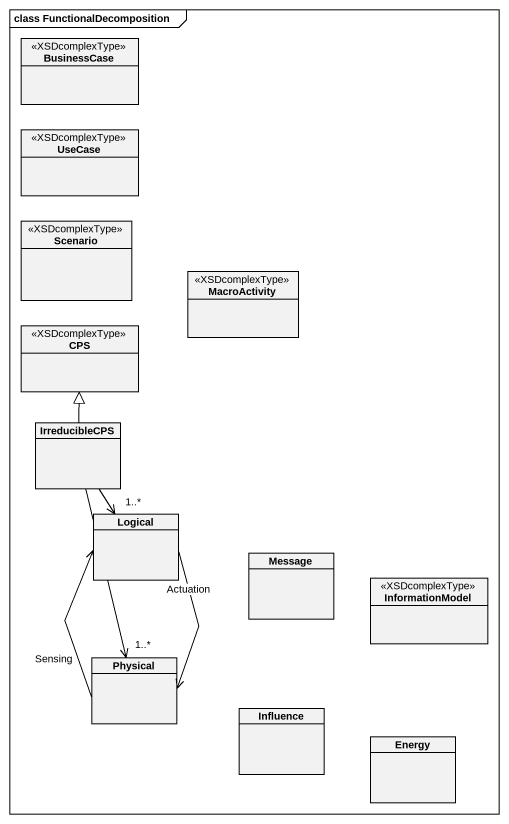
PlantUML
@startuml
mainframe class FunctionalDecomposition
hide circle
hide empty members
class BusinessCase <<XSDcomplexType>>
class "UseCase" as UseCase_ <<XSDcomplexType>>
class Scenario <<XSDcomplexType>>
class MacroActivity <<XSDcomplexType>>
class CPS <<XSDcomplexType>>
class IrreducibleCPS
class Logical
class Message
class InformationModel <<XSDcomplexType>>
class Physical
class Influence
class Energy
IrreducibleCPS -up-|> CPS
IrreducibleCPS --> "1..*" Logical
IrreducibleCPS --> "1..*" Physical
Logical --> Physical : Actuation
Physical -up-> Logical : Sensing
@enduml
